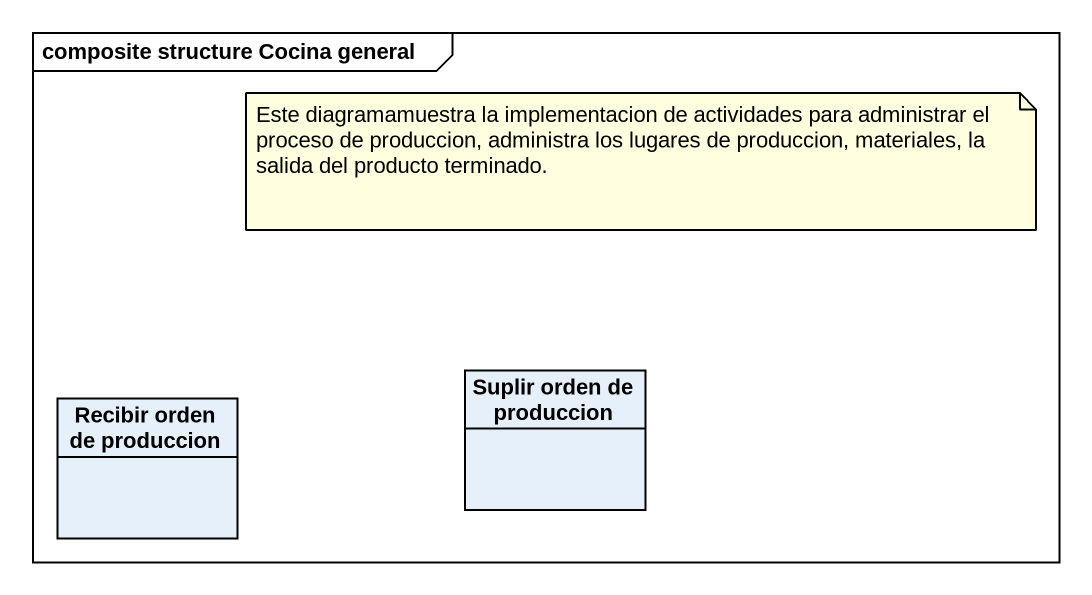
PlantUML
@startuml
mainframe composite structure Cocina general
hide circle
hide empty members
class "Recibir orden de produccion" as Recibir_orden_de_produccion
class "Suplir orden de produccion" as Suplir_orden_de_produccion
note as N1
  Este diagramamuestra la implementacion de actividades para administrar el proceso de produccion, administra los lugares de produccion, materiales, la salida del producto terminado.
end note
@enduml
